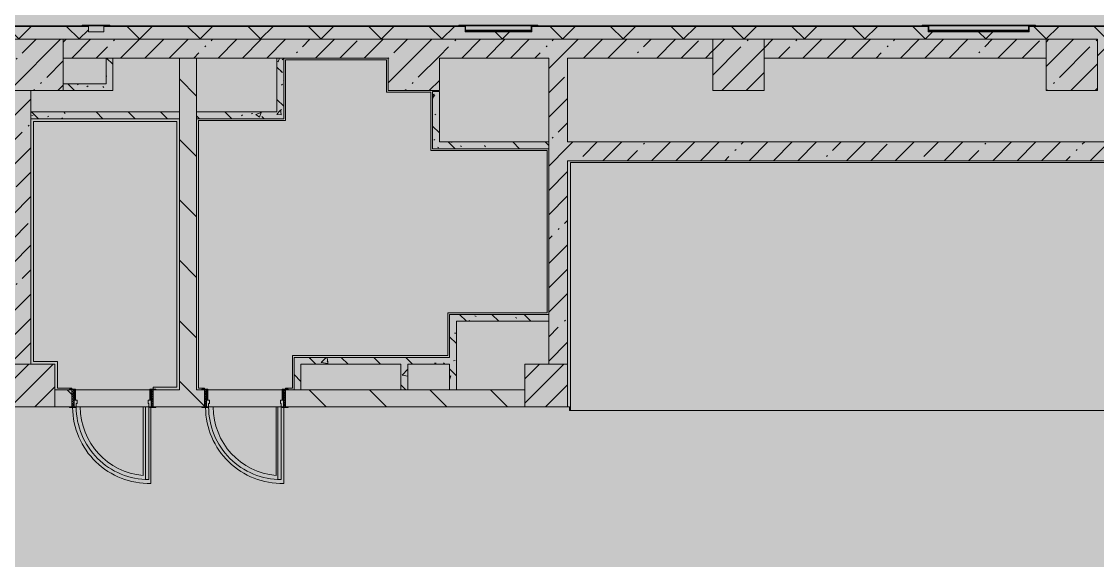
# Model space of a CAD drawing. Header units: millimetres. Extents: x -5426 to 189269, y -8553 to 29000.
# Drawn here: x 76080 to 88669, y 9105 to 15407 of the extents above; entities that cross this region are included whole.
import ezdxf

# ---------------------------------------------------------------- set-up
doc = ezdxf.new("R2010")
doc.units = ezdxf.units.MM
for name, color, linetype, lineweight in [('A-DETL-18', 7, 'Continuous', 5), ('A-WALL-5', 7, 'Continuous', 5), ('I-WALL-20', 7, 'Continuous', 5), ('S-COLS-2', 7, 'Continuous', 5)]:
    doc.layers.add(name, color=color, linetype=linetype, lineweight=lineweight)
doc.layers.add('A-DETL-GENF-3', color=7, linetype='Continuous', lineweight=9, true_color=0xc0c0c0, transparency=0.4)
for name, color, linetype, lineweight, true_color in [('A-DOOR-2', 7, 'Continuous', 5, 0xaaaaaa), ('A-DOOR-3', 7, 'Continuous', 5, 0xe2e2e2), ('A-DOOR-4', 7, 'Continuous', 5, 0xb7b7b7), ('A-DOOR-FRAM-2', 7, 'Continuous', 5, 0xe2e2e2), ('A-DOOR-FRAM-3', 7, 'Continuous', 5, 0xaaaaaa), ('A-DOOR-FRAM-4', 7, 'Continuous', 5, 0xb7b7b7), ('A-FLOR-1', 7, 'Continuous', 5, 0xb7b7b7), ('A-GENM-1', 7, 'Continuous', 5, 0x737373), ('A-GENM-2', 7, 'Continuous', 5, 0xa1a1a1), ('A-WALL-6', 7, 'Continuous', 5, 0x737373), ('A-WALL-7', 7, 'Continuous', 9, 0x737373), ('A-WALL-8', 7, 'Continuous', 5, 0xa1a1a1), ('I-WALL-21', 7, 'Continuous', 5, 0x737373), ('I-WALL-22', 7, 'Continuous', 5, 0x787878), ('S-COLS-1', 7, 'Continuous', 5, 0x737373)]:
    doc.layers.add(name, color=color, linetype=linetype, lineweight=lineweight, true_color=true_color)
pattern_1 = [(135, (62258.8, 0), (-353.553, -353.553), [])]
pattern_2 = [(135, (1826.41, 164.685), (-14.14214, -14.14214), []), (225, (1826.41, 164.685), (14.14214, -14.14214), [])]
pattern_3 = [(45, (-296.384, 164.685), (-14.1421, 14.1421), []), (135, (-296.384, 164.685), (-14.1421, -14.1421), [])]
pattern_4 = [(45, (62258.82, 0), (-285.123, 285.123), []), (45, (62543.95, 0), (-285.123, 285.123), [504.031, -100.806, 16.764, -84.042])]
pattern_5 = [(135, (62258.8, 0), (-377.171, -377.171), [533.4, -88.9, 17.78, -88.9]), (135, (62258.8, 376.94), (-377.171, -377.171), []), (50, (62258.8, 0), (637.645, -55.787), [66.675, -733.425]), (355, (62258.8, 0), (-123.35, 668.7), [53.34, -586.74]), (100.451, (62311.96, -4.65), (514.299, 612.908), [56.665, -623.315]), (46.184, (62258.8, 177.8), (948.776, -147.15), [100.012, -1100.137]), (96.636, (62337.9, 165.5), (830.91, 865.997), [84.998, -934.973]), (351.184, (62258.8, 177.8), (830.918, 865.99), [80.01, -880.11]), (21, (62347.7, 133.35), (530.651, -357.928), [66.675, -733.425]), (326, (62347.7, 133.35), (216.308, 644.658), [53.34, -586.74]), (71.451, (62391.94, 103.5), (746.96, 286.724), [56.665, -623.315]), (37.5, (62258.82, 0), (10.8105, 295.9426), [16.764, -562.864, 16.764, -578.866, -588.962]), (37.5, (62258.82, 0), (10.8105, 295.9426), [-1175.258, 16.764, -572.198]), (7.5, (62258.82, 0), (233.869, 350.6318), [16.764, -322.834, 16.764, -549.529, -224.472]), (7.5, (62258.82, 0), (233.869, 350.6318), [-905.891, 16.764, -207.708]), (327.5, (62060.58, 0), (474.5678, -20.0513), [16.764, -205.486, 16.764, -676.656, -920.115]), (327.5, (62060.58, 0), (474.5678, -20.0513), [-915.67, 16.764, -903.351]), (317.5, (61971.68, 0), (518.452, 88.9934), [16.764, -272.161, 16.764, -443.738, -653.415]), (317.5, (61971.68, 0), (518.452, 88.9934), [-749.427, 16.764, -636.651])]

# ---------------------------------------------------------------- blocks, each defined once
blk = doc.blocks.new('BSC_Колонна _Прямоугольная - 600х600-V78-3_4_1_птичка')
at = {"layer": 'S-COLS-2'}
h = blk.add_hatch(dxfattribs=at)
h.set_pattern_fill('FP_62', color=256, style=0, pattern_type=2)
h.set_pattern_definition([(45, (-14010, -14900), (-285.123, 285.123), []), (45, (-13724.88, -14900), (-285.123, 285.123), [504.031, -100.806, 16.764, -84.042])])
h.paths.add_polyline_path([(-22, -300), (300, -300), (300, 300), (-300, 300), (-300, -300)])
at = {"layer": 'S-COLS-1'}
for p, q in [((300, 300), (-300, 300)), ((-300, 300), (-300, -300)), ((300, -300), (300, 300)), ((-300, -300), (300, -300))]:
    blk.add_line(p, q, dxfattribs=at)
blk = doc.blocks.new('BSC_Колонна _Прямоугольная - 600х600-V80-3_4_1_птичка')
at = {"layer": 'S-COLS-2'}
h = blk.add_hatch(dxfattribs=at)
h.set_pattern_fill('FP_64', color=256, style=0, pattern_type=2)
h.set_pattern_definition([(45, (-26110, -14900), (-285.123, 285.123), []), (45, (-25824.88, -14900), (-285.123, 285.123), [504.031, -100.806, 16.764, -84.042])])
h.paths.add_polyline_path([(-300, -300), (300, -300), (300, 300), (-300, 300), (-300, -208)])
at = {"layer": 'S-COLS-1'}
for p, q in [((300, 300), (-300, 300)), ((-300, 300), (-300, -300)), ((300, -300), (300, 300)), ((-300, -300), (300, -300))]:
    blk.add_line(p, q, dxfattribs=at)
blk = doc.blocks.new('110_Дверь_СКБ_1Ст_Внутренняя1 - Д-7_п__950x2100h_Туалет EW30-32897972-3_4_1_птичка')
at = {"layer": 'A-DOOR-2'}
h = blk.add_hatch(dxfattribs=at)
h.set_pattern_fill('FP_17', color=256, style=0, pattern_type=2)
h.set_pattern_definition(pattern_2)
h.paths.add_polyline_path([(487.5, 100), (462.5, 100), (462.5, -100), (487.5, -100)])
at = {"layer": 'A-DOOR-3'}
h = blk.add_hatch(color=256, dxfattribs=at)
h.paths.add_polyline_path([(437.5, 100), (437.5, 60), (427.5, 60), (427.5, 20), (462.5, 20), (462.5, 100)])
h.paths.add_polyline_path([(-412.5, 100), (-437.5, 100), (-437.5, 20), (-402.5, 20), (-402.5, 60), (-412.5, 60)])
at = {"layer": 'A-DOOR-FRAM-2'}
for points in [[(-412.5, 950), (-412.5, 100), (-372.5, 100), (-372.5, 950)], [(-492.5, 108), (-492.5, 100), (-422.5, 100), (-422.5, 108)], [(-422.5, 20), (-437.5, 20), (-437.5, -100), (-422.5, -100)], [(517.5, 108), (447.5, 108), (447.5, 100), (517.5, 100)], [(462.5, 20), (447.5, 20), (447.5, -100), (462.5, -100)], [(-492.5, -100), (-492.5, -108), (-422.5, -108), (-422.5, -100)], [(447.5, -100), (447.5, -108), (517.5, -108), (517.5, -100)]]:
    blk.add_hatch(color=256, dxfattribs=at).paths.add_polyline_path(points)
at = {"layer": 'A-DOOR-FRAM-3'}
h = blk.add_hatch(dxfattribs=at)
h.set_pattern_fill('FP_18', color=256, style=0, pattern_type=2)
h.set_pattern_definition(pattern_3)
h.paths.add_polyline_path([(-437.5, 100), (-462.5, 100), (-462.5, -100), (-437.5, -100)])
at = {"layer": 'A-DOOR-4'}
for p, q in [((-412.5, 950), (-412.5, 100)), ((-372.5, 950), (-412.5, 950)), ((-372.5, 100), (-372.5, 950)), ((-412.5, 100), (-372.5, 100))]:
    blk.add_line(p, q, dxfattribs=at)
blk.add_arc((-412.5, 100), 850, 360, 90, dxfattribs=at)
at = {"layer": 'A-DOOR-FRAM-4'}
for p, q in [((-422.5, 108), (-492.5, 108)), ((-492.5, 108), (-492.5, 100)), ((-492.5, 100), (-422.5, 100)), ((-437.5, 100), (-462.5, 100)), ((-462.5, 100), (-462.5, -100)), ((-412.5, 100), (-437.5, 100)), ((-437.5, 100), (-437.5, 20)), ((-437.5, -100), (-437.5, 100)), ((-422.5, 100), (-437.5, 100)), ((-437.5, 100), (-437.5, 99)), ((-437.5, 99), (-422.5, 99)), ((-437.5, 20), (-402.5, 20)), ((-422.5, 20), (-437.5, 20)), ((-437.5, 20), (-437.5, -100)), ((-422.5, 100), (-422.5, 108)), ((-422.5, 99), (-422.5, 100)), ((-422.5, -100), (-422.5, 20)), ((-412.5, 60), (-412.5, 100)), ((-402.5, 60), (-412.5, 60)), ((-402.5, 20), (-402.5, 60)), ((437.5, 60), (427.5, 60)), ((427.5, 60), (427.5, 20)), ((427.5, 20), (462.5, 20)), ((437.5, 100), (437.5, 60)), ((462.5, 100), (437.5, 100)), ((517.5, 108), (447.5, 108)), ((447.5, 108), (447.5, 100)), ((462.5, 100), (447.5, 100)), ((447.5, 100), (447.5, 99)), ((447.5, 100), (517.5, 100)), ((447.5, 99), (462.5, 99)), ((462.5, 20), (447.5, 20)), ((447.5, 20), (447.5, -100)), ((462.5, 20), (462.5, 100)), ((487.5, 100), (462.5, 100)), ((462.5, 100), (462.5, -100)), ((462.5, 99), (462.5, 100)), ((462.5, -100), (462.5, 20)), ((487.5, -100), (487.5, 100)), ((517.5, 100), (517.5, 108)), ((-422.5, -100), (-492.5, -100)), ((-492.5, -100), (-492.5, -108)), ((-492.5, -108), (-422.5, -108)), ((-462.5, -100), (-437.5, -100)), ((-437.5, -100), (-422.5, -100)), ((-422.5, -108), (-422.5, -100)), ((447.5, -100), (462.5, -100)), ((517.5, -100), (447.5, -100)), ((447.5, -100), (447.5, -108)), ((447.5, -108), (517.5, -108)), ((462.5, -100), (487.5, -100)), ((517.5, -108), (517.5, -100))]:
    blk.add_line(p, q, dxfattribs=at)
blk = doc.blocks.new('110_Дверь_СКБ_1Ст_Внутренняя1 - Д-7_п__950x2100h_Туалет-32491181-3_4_1_птичка')
at = {"layer": 'A-DOOR-2'}
h = blk.add_hatch(dxfattribs=at)
h.set_pattern_fill('FP_17', color=256, style=0, pattern_type=2)
h.set_pattern_definition(pattern_2)
h.paths.add_polyline_path([(487.5, 100), (462.5, 100), (462.5, -100), (487.5, -100)])
at = {"layer": 'A-DOOR-3'}
h = blk.add_hatch(color=256, dxfattribs=at)
h.paths.add_polyline_path([(437.5, 100), (437.5, 60), (427.5, 60), (427.5, 20), (462.5, 20), (462.5, 100)])
h.paths.add_polyline_path([(-412.5, 100), (-437.5, 100), (-437.5, 20), (-402.5, 20), (-402.5, 60), (-412.5, 60)])
at = {"layer": 'A-DOOR-FRAM-2'}
for points in [[(-412.5, 950), (-412.5, 100), (-372.5, 100), (-372.5, 950)], [(-492.5, 108), (-492.5, 100), (-422.5, 100), (-422.5, 108)], [(-422.5, 20), (-437.5, 20), (-437.5, -100), (-422.5, -100)], [(517.5, 108), (447.5, 108), (447.5, 100), (517.5, 100)], [(462.5, 20), (447.5, 20), (447.5, -100), (462.5, -100)], [(-492.5, -100), (-492.5, -108), (-422.5, -108), (-422.5, -100)], [(447.5, -100), (447.5, -108), (517.5, -108), (517.5, -100)]]:
    blk.add_hatch(color=256, dxfattribs=at).paths.add_polyline_path(points)
at = {"layer": 'A-DOOR-FRAM-3'}
h = blk.add_hatch(dxfattribs=at)
h.set_pattern_fill('FP_18', color=256, style=0, pattern_type=2)
h.set_pattern_definition(pattern_3)
h.paths.add_polyline_path([(-437.5, 100), (-462.5, 100), (-462.5, -100), (-437.5, -100)])
at = {"layer": 'A-DOOR-4'}
for p, q in [((-412.5, 950), (-412.5, 100)), ((-372.5, 950), (-412.5, 950)), ((-372.5, 100), (-372.5, 950)), ((-412.5, 100), (-372.5, 100))]:
    blk.add_line(p, q, dxfattribs=at)
blk.add_arc((-412.5, 100), 850, 360, 90, dxfattribs=at)
at = {"layer": 'A-DOOR-FRAM-4'}
for p, q in [((-422.5, 108), (-492.5, 108)), ((-492.5, 108), (-492.5, 100)), ((-492.5, 100), (-422.5, 100)), ((-437.5, 100), (-462.5, 100)), ((-462.5, 100), (-462.5, -100)), ((-412.5, 100), (-437.5, 100)), ((-437.5, 100), (-437.5, 20)), ((-437.5, -100), (-437.5, 100)), ((-422.5, 100), (-437.5, 100)), ((-437.5, 100), (-437.5, 99)), ((-437.5, 99), (-422.5, 99)), ((-437.5, 20), (-402.5, 20)), ((-422.5, 20), (-437.5, 20)), ((-437.5, 20), (-437.5, -100)), ((-422.5, 100), (-422.5, 108)), ((-422.5, 99), (-422.5, 100)), ((-422.5, -100), (-422.5, 20)), ((-412.5, 60), (-412.5, 100)), ((-402.5, 60), (-412.5, 60)), ((-402.5, 20), (-402.5, 60)), ((437.5, 60), (427.5, 60)), ((427.5, 60), (427.5, 20)), ((427.5, 20), (462.5, 20)), ((437.5, 100), (437.5, 60)), ((462.5, 100), (437.5, 100)), ((517.5, 108), (447.5, 108)), ((447.5, 108), (447.5, 100)), ((462.5, 100), (447.5, 100)), ((447.5, 100), (447.5, 99)), ((447.5, 100), (517.5, 100)), ((447.5, 99), (462.5, 99)), ((462.5, 20), (447.5, 20)), ((447.5, 20), (447.5, -100)), ((462.5, 20), (462.5, 100)), ((487.5, 100), (462.5, 100)), ((462.5, 100), (462.5, -100)), ((462.5, 99), (462.5, 100)), ((462.5, -100), (462.5, 20)), ((487.5, -100), (487.5, 100)), ((517.5, 100), (517.5, 108)), ((-422.5, -100), (-492.5, -100)), ((-492.5, -100), (-492.5, -108)), ((-492.5, -108), (-422.5, -108)), ((-462.5, -100), (-437.5, -100)), ((-437.5, -100), (-422.5, -100)), ((-422.5, -108), (-422.5, -100)), ((447.5, -100), (462.5, -100)), ((517.5, -100), (447.5, -100)), ((447.5, -100), (447.5, -108)), ((447.5, -108), (517.5, -108)), ((462.5, -100), (487.5, -100)), ((517.5, -108), (517.5, -100))]:
    blk.add_line(p, q, dxfattribs=at)
blk = doc.blocks.new('BSC_Колонна _Прямоугольная - 500х500-V116-3_4_1_птичка')
at = {"layer": 'S-COLS-2'}
h = blk.add_hatch(dxfattribs=at)
h.set_pattern_fill('FP_101', color=256, style=0, pattern_type=2)
h.set_pattern_definition([(45, (-19960, -11150), (-285.123, 285.123), []), (45, (-19674.88, -11150), (-285.123, 285.123), [504.031, -100.806, 16.764, -84.042])])
h.paths.add_polyline_path([(-250, -250), (250, -250), (250, 250), (-250, 250), (-250, 71)])
at = {"layer": 'S-COLS-1'}
for p, q in [((250, 250), (-250, 250)), ((-250, 250), (-250, -250)), ((250, -250), (250, 250)), ((-250, -250), (250, -250))]:
    blk.add_line(p, q, dxfattribs=at)
blk = doc.blocks.new('BSC_Колонна _Прямоугольная - 500х500-V154-3_4_1_птичка')
at = {"layer": 'S-COLS-2'}
h = blk.add_hatch(dxfattribs=at)
h.set_pattern_fill('FP_122', color=256, style=0, pattern_type=2)
h.set_pattern_definition([(45, (-13960, -11150), (-285.123, 285.123), []), (45, (-13674.88, -11150), (-285.123, 285.123), [504.031, -100.806, 16.764, -84.042])])
h.paths.add_polyline_path([(-250, -250), (250, -250), (250, 250), (-250, 250), (-250, 71)])
at = {"layer": 'S-COLS-1'}
for p, q in [((250, 250), (-250, 250)), ((-250, 250), (-250, -250)), ((250, -250), (250, 250)), ((-250, -250), (250, -250))]:
    blk.add_line(p, q, dxfattribs=at)
blk = doc.blocks.new('BSC_Колонна _Прямоугольная - 600х600-V155-3_4_1_птичка')
at = {"layer": 'S-COLS-2'}
h = blk.add_hatch(dxfattribs=at)
h.set_pattern_fill('FP_123', color=256, style=0, pattern_type=2)
h.set_pattern_definition([(45, (-22210, -14900), (-285.123, 285.123), []), (45, (-21924.88, -14900), (-285.123, 285.123), [504.031, -100.806, 16.764, -84.042])])
h.paths.add_polyline_path([(-300, -300), (300, -300), (300, 300), (-300, 300)])
at = {"layer": 'S-COLS-1'}
for p, q in [((300, 300), (-300, 300)), ((-300, 300), (-300, -300)), ((300, -300), (300, 300)), ((-300, -300), (300, -300))]:
    blk.add_line(p, q, dxfattribs=at)
blk = doc.blocks.new('Полоса с поворотом - Полоса с поворотом-23831239-3_4_1_птичка')
at = {"layer": 'A-GENM-1'}
for p, q in [((24437, 15363), (25603, 15363)), ((25603, 15306), (24437, 15306)), ((24437, 15298), (25603, 15298))]:
    blk.add_line(p, q, dxfattribs=at)
blk = doc.blocks.new('Уголок вложенный - Уголок вложенный-23831105-3_4_1_птичка')
at = {"layer": 'A-GENM-1'}
for p, q in [((29164, 15365), (29244, 15365)), ((29164, 15361), (29164, 15365)), ((29244, 15365), (29244, 15285)), ((29237, 15288), (29237, 15349)), ((29244, 15285), (29240, 15285))]:
    blk.add_line(p, q, dxfattribs=at)
at = {"layer": 'A-GENM-1', "flags": 128}
for points in [[(29167, 15358), (29166, 15358), (29166, 15358), (29165, 15359), (29165, 15359), (29164, 15360), (29164, 15360), (29164, 15361)], [(29237, 15349), (29237, 15351), (29236, 15353), (29235, 15355), (29234, 15356), (29232, 15357), (29230, 15358), (29228, 15358)], [(29240, 15285), (29239, 15285), (29239, 15285), (29238, 15286), (29238, 15286), (29237, 15287), (29237, 15287), (29237, 15288)]]:
    blk.add_lwpolyline(points, dxfattribs=at)
at = {"layer": 'A-GENM-2'}
blk.add_line((29228, 15358), (29167, 15358), dxfattribs=at)
blk = doc.blocks.new('Уголок вложенный - Уголок вложенный-V171-3_4_1_птичка')
at = {"layer": 'A-GENM-1'}
for p, q in [((30010, 15365), (30090, 15365)), ((30010, 15285), (30010, 15365)), ((30090, 15365), (30090, 15361)), ((30014, 15285), (30010, 15285)), ((30017, 15349), (30017, 15288))]:
    blk.add_line(p, q, dxfattribs=at)
at = {"layer": 'A-GENM-1', "flags": 128}
for points in [[(30090, 15361), (30090, 15360), (30090, 15360), (30089, 15359), (30089, 15359), (30088, 15358), (30088, 15358), (30087, 15358)], [(30017, 15288), (30017, 15287), (30017, 15287), (30016, 15286), (30016, 15286), (30015, 15285), (30015, 15285), (30014, 15285)], [(30026, 15358), (30024, 15358), (30022, 15357), (30020, 15356), (30019, 15355), (30018, 15353), (30017, 15351), (30017, 15349)]]:
    blk.add_lwpolyline(points, dxfattribs=at)
at = {"layer": 'A-GENM-2'}
blk.add_line((30087, 15358), (30026, 15358), dxfattribs=at)
blk = doc.blocks.new('Уголок вложенный - Уголок вложенный-23831240-3_4_1_птичка')
at = {"layer": 'A-GENM-1'}
for p, q in [((24437, 15365), (25603, 15365)), ((25603, 15285), (24437, 15285))]:
    blk.add_line(p, q, dxfattribs=at)
at = {"layer": 'A-GENM-1', "flags": 128}
for points in [[(24430, 15349), (24430, 15351), (24429, 15353), (24428, 15355), (24427, 15356), (24425, 15357), (24423, 15358), (24421, 15358)], [(25619, 15358), (25617, 15358), (25615, 15357), (25614, 15356), (25612, 15355), (25611, 15353), (25610, 15351), (25610, 15349)]]:
    blk.add_lwpolyline(points, dxfattribs=at)
blk = doc.blocks.new('Полоса с поворотом - Полоса с поворотом-23831104-3_4_1_птичка')
at = {"layer": 'A-GENM-1'}
for p, q in [((19017, 15363), (19783, 15363)), ((19783, 15306), (19017, 15306)), ((19017, 15298), (19783, 15298))]:
    blk.add_line(p, q, dxfattribs=at)
blk = doc.blocks.new('Уголок вложенный - Уголок вложенный-V172-3_4_1_птичка')
at = {"layer": 'A-GENM-1'}
for p, q in [((29244, 15365), (30010, 15365)), ((30010, 15285), (29244, 15285))]:
    blk.add_line(p, q, dxfattribs=at)
at = {"layer": 'A-GENM-1', "flags": 128}
for points in [[(29237, 15349), (29237, 15351), (29236, 15353), (29235, 15355), (29234, 15356), (29232, 15357), (29230, 15358), (29228, 15358)], [(30026, 15358), (30024, 15358), (30022, 15357), (30020, 15356), (30019, 15355), (30018, 15353), (30017, 15351), (30017, 15349)]]:
    blk.add_lwpolyline(points, dxfattribs=at)
blk = doc.blocks.new('Уголок вложенный - Уголок вложенный-23964580-3_4_1_птичка')
at = {"layer": 'A-GENM-1'}
for p, q in [((14530, 15361), (14530, 15365)), ((14603, 15288), (14603, 15349)), ((14610, 15285), (14606, 15285))]:
    blk.add_line(p, q, dxfattribs=at)
at = {"layer": 'A-GENM-1', "flags": 128}
for points in [[(14533, 15358), (14532, 15358), (14532, 15358), (14531, 15359), (14531, 15359), (14530, 15360), (14530, 15360), (14530, 15361)], [(14603, 15349), (14603, 15351), (14602, 15353), (14601, 15355), (14600, 15356), (14598, 15357), (14596, 15358), (14594, 15358)], [(14606, 15285), (14605, 15285), (14605, 15285), (14604, 15286), (14604, 15286), (14603, 15287), (14603, 15287), (14603, 15288)]]:
    blk.add_lwpolyline(points, dxfattribs=at)
at = {"layer": 'A-GENM-2'}
blk.add_line((14594, 15358), (14533, 15358), dxfattribs=at)
blk = doc.blocks.new('Уголок вложенный - Уголок вложенный-V180-3_4_1_птичка')
at = {"layer": 'A-GENM-1'}
for p, q in [((14856, 15365), (14856, 15361)), ((14780, 15285), (14776, 15285)), ((14783, 15349), (14783, 15288))]:
    blk.add_line(p, q, dxfattribs=at)
at = {"layer": 'A-GENM-1', "flags": 128}
for points in [[(14856, 15361), (14856, 15360), (14856, 15360), (14855, 15359), (14855, 15359), (14854, 15358), (14854, 15358), (14853, 15358)], [(14783, 15288), (14783, 15287), (14783, 15287), (14782, 15286), (14782, 15286), (14781, 15285), (14781, 15285), (14780, 15285)], [(14792, 15358), (14790, 15358), (14788, 15357), (14786, 15356), (14785, 15355), (14784, 15353), (14783, 15351), (14783, 15349)]]:
    blk.add_lwpolyline(points, dxfattribs=at)
at = {"layer": 'A-GENM-2'}
blk.add_line((14853, 15358), (14792, 15358), dxfattribs=at)
blk = doc.blocks.new('Уголок вложенный - Уголок вложенный-V181-3_4_1_птичка')
at = {"layer": 'A-GENM-1'}
blk.add_line((14776, 15285), (14610, 15285), dxfattribs=at)
at = {"layer": 'A-GENM-1', "flags": 128}
for points in [[(14598, 15357), (14596, 15358), (14594, 15358)], [(14792, 15358), (14790, 15358), (14788, 15357)]]:
    blk.add_lwpolyline(points, dxfattribs=at)
blk = doc.blocks.new('Уголок вложенный - Уголок вложенный-V182-3_4_1_птичка')
at = {"layer": 'A-GENM-1'}
for p, q in [((14530, 15365), (14856, 15365)), ((14530, 15365), (14530, 15361)), ((14856, 15361), (14856, 15365)), ((14603, 15349), (14603, 15288)), ((14606, 15285), (14780, 15285)), ((14783, 15288), (14783, 15349))]:
    blk.add_line(p, q, dxfattribs=at)
at = {"layer": 'A-GENM-1', "flags": 128}
for points in [[(14530, 15361), (14530, 15360), (14530, 15360), (14531, 15359), (14531, 15359), (14532, 15358), (14532, 15358), (14533, 15358)], [(14853, 15358), (14854, 15358), (14854, 15358), (14855, 15359), (14855, 15359), (14856, 15360), (14856, 15360), (14856, 15361)], [(14594, 15358), (14596, 15358), (14598, 15357), (14600, 15356), (14601, 15355), (14602, 15353), (14603, 15351), (14603, 15349)], [(14603, 15288), (14603, 15287), (14603, 15287), (14604, 15286), (14604, 15286), (14605, 15285), (14605, 15285), (14606, 15285)], [(14780, 15285), (14781, 15285), (14781, 15285), (14782, 15286), (14782, 15286), (14783, 15287), (14783, 15287), (14783, 15288)], [(14783, 15349), (14783, 15351), (14784, 15353), (14785, 15355), (14786, 15356), (14788, 15357), (14790, 15358), (14792, 15358)]]:
    blk.add_lwpolyline(points, dxfattribs=at)
at = {"layer": 'A-GENM-2'}
blk.add_line((14533, 15358), (14853, 15358), dxfattribs=at)

msp = doc.modelspace()

# ---------------------------------------------------------------- hatches: boundary and pattern name
at = {"layer": 'A-DETL-GENF-3'}
for points in [[(61331.1, 14774.9), (61990.8, 14774.9), (61990.8, 15358), (101018.8, 15358), (101018.8, 23888.3), (96186.9, 23888.3), (96186.9, 27398.1), (59849.8, 27398.1), (59849.8, 14774.9), (60865, 14774.9)], [(98619.2, -258), (100568.8, -258), (100568.8, 15358), (61990.8, 15358), (61990.8, -258), (97687, -258)]]:
    msp.add_hatch(color=256, dxfattribs=at).paths.add_polyline_path(points)
at = {"layer": 'A-WALL-5'}
h = msp.add_hatch(dxfattribs=at)
h.set_pattern_fill('FP_70', color=256, style=0, pattern_type=2)
h.set_pattern_definition([(45, (62258.8, 0), (-353.5534, 353.5534), []), (135, (62258.8, 0), (-353.5534, -353.5534), [])])
h.paths.add_polyline_path([(89297.2, 15200), (94368.8, 15200), (94368.8, 15350), (92275.8, 15349), (92275.8, 15288), (92268.8, 15285), (91495.8, 15288), (91495.8, 15350), (87869.1, 15349), (87869.1, 15288), (87862.1, 15285), (86689.1, 15288), (86689.1, 15350), (82048.8, 15349), (82048.8, 15288), (82041.8, 15285), (81268.8, 15288), (81268.8, 15350), (77041.8, 15349), (77041.8, 15288), (77034.8, 15285), (76861.8, 15288), (76861.6, 15350), (75118.8, 15350), (75118.8, 15200), (88668.8, 15200)])
h.paths.add_polyline_path([(100568.8, 15200), (100568.8, 15350), (100068.8, 15350), (100068.8, 15200), (100483.6, 15200)])
h.paths.add_polyline_path([(96918.8, 15200), (97668.8, 15200), (97668.8, 15350), (96918.8, 15350)])
h.paths.add_polyline_path([(95868.8, 15200), (96018.8, 15200), (96018.8, 15350), (95868.8, 15350), (95868.8, 15270.2)])
h.paths.add_polyline_path([(71418.8, 15200), (72018.8, 15200), (72018.8, 15350), (71418.8, 15350)])
h.paths.add_polyline_path([(68788.7, 15200), (69018.8, 15200), (69018.8, 15350), (62298.8, 15350), (62298.8, 15293), (62148.8, 15293), (62148.8, 15200), (68418.8, 15200)])
h.paths.add_polyline_path([(70518.8, 15200), (70518.8, 15350), (69918.8, 15350), (69918.8, 15200)])
h.paths.add_polyline_path([(95268.8, 15200), (95498.8, 15200), (95493.8, 15350), (95268.8, 15350), (95268.8, 15270.2)])
at = {"layer": 'I-WALL-20'}
h = msp.add_hatch(dxfattribs=at)
h.set_pattern_fill('FP_66', color=256, style=0, pattern_type=2)
h.set_pattern_definition(pattern_4)
h.paths.add_polyline_path([(94368.8, 14980), (94368.8, 15200), (92868.8, 15200), (92868.8, 14980), (94020, 14980)])
h.paths.add_polyline_path([(77068.8, 14980), (80369.1, 14980), (80369.1, 15200), (76568.8, 15200), (76568.8, 14980)])
h.paths.add_polyline_path([(92268.8, 14980), (92268.8, 15200), (88668.8, 15200), (88668.8, 14980), (92093.8, 14980)])
h.paths.add_polyline_path([(88068.8, 14980), (88068.8, 15200), (84768.8, 15200), (84768.8, 14980), (87432.8, 14980)])
h.paths.add_polyline_path([(80969.1, 14980), (84168.8, 14980), (84168.8, 15200), (80969.1, 15200)])
h = msp.add_hatch(dxfattribs=at)
h.set_pattern_fill('FP_69', color=256, style=0, pattern_type=2)
h.set_pattern_definition(pattern_1)
h.paths.add_polyline_path([(78110.7, 11100), (78128.8, 11100), (78128.8, 14980), (77928.8, 14980), (77928.8, 11100)])
h = msp.add_hatch(dxfattribs=at)
h.set_pattern_fill('FP_66', color=256, style=0, pattern_type=2)
h.set_pattern_definition(pattern_4)
h.paths.add_polyline_path([(82468.8, 11400), (82468.8, 14980), (82248.8, 14980), (82248.8, 11400)])
h = msp.add_hatch(dxfattribs=at)
h.set_pattern_fill('FP_66', color=256, style=0, pattern_type=2)
h.set_pattern_definition(pattern_4)
h.paths.add_polyline_path([(75969.8, 11400), (76189.8, 11400), (76189.8, 14600), (75969.8, 14600), (75969.8, 11900)])
h = msp.add_hatch(dxfattribs=at)
h.set_pattern_fill('FP_66', color=256, style=0, pattern_type=2)
h.set_pattern_definition(pattern_4)
h.paths.add_polyline_path([(93268.8, 13780), (93268.8, 14000), (82468.8, 14000), (82468.8, 13780), (93026, 13780)])
h = msp.add_hatch(dxfattribs=at)
h.set_pattern_fill('FP_69', color=256, style=0, pattern_type=2)
h.set_pattern_definition(pattern_1)
h.paths.add_polyline_path([(81968.8, 10900), (81968.8, 11100), (79168.8, 11100), (79168.8, 10900), (81839.6, 10900)])
h.paths.add_polyline_path([(78218.8, 10900), (78218.8, 11100), (77619.8, 11100), (77619.8, 10900), (78188.8, 10900)])
h.paths.add_polyline_path([(76639.8, 10900), (76669.8, 10900), (76669.8, 11100), (76468.8, 11100), (76468.8, 10900)])
at = {"layer": 'I-WALL-22'}
h = msp.add_hatch(dxfattribs=at)
h.set_pattern_fill('FP_74', color=256, style=0, pattern_type=2)
h.set_pattern_definition(pattern_5)
h.paths.add_polyline_path([(77148.8, 14680), (77148.8, 14980), (77068.8, 14980), (77068.8, 14680)])
h = msp.add_hatch(dxfattribs=at)
h.set_pattern_fill('FP_74', color=256, style=0, pattern_type=2)
h.set_pattern_definition(pattern_5)
h.paths.add_polyline_path([(79148.8, 14350), (79148.8, 14980), (79068.8, 14980), (79068.8, 14350)])
h = msp.add_hatch(dxfattribs=at)
h.set_pattern_fill('FP_74', color=256, style=0, pattern_type=2)
h.set_pattern_definition(pattern_5)
h.paths.add_polyline_path([(76568.8, 14600), (77148.8, 14600), (77148.8, 14680), (76568.8, 14680)])
h = msp.add_hatch(dxfattribs=at)
h.set_pattern_fill('FP_74', color=256, style=0, pattern_type=2)
h.set_pattern_definition(pattern_5)
h.paths.add_polyline_path([(80969.1, 13920), (80969.1, 14590), (80889.1, 14590), (80889.1, 13920)])
h = msp.add_hatch(dxfattribs=at)
h.set_pattern_fill('FP_74', color=256, style=0, pattern_type=2)
h.set_pattern_definition(pattern_5)
h.paths.add_polyline_path([(77928.8, 14270), (77928.8, 14350), (76189.8, 14350), (76189.8, 14270), (76246.3, 14270)])
h = msp.add_hatch(dxfattribs=at)
h.set_pattern_fill('FP_74', color=256, style=0, pattern_type=2)
h.set_pattern_definition(pattern_5)
h.paths.add_polyline_path([(78128.8, 14270), (79148.8, 14270), (79148.8, 14350), (78128.8, 14350)])
h = msp.add_hatch(dxfattribs=at)
h.set_pattern_fill('FP_74', color=256, style=0, pattern_type=2)
h.set_pattern_definition(pattern_5)
h.paths.add_polyline_path([(82248.8, 13920), (82248.8, 14000), (80969.1, 14000), (80969.1, 13920), (81839.6, 13920)])
h = msp.add_hatch(dxfattribs=at)
h.set_pattern_fill('FP_74', color=256, style=0, pattern_type=2)
h.set_pattern_definition(pattern_5)
h.paths.add_polyline_path([(81168.8, 11100), (81168.8, 11981.9), (81088.8, 11981.9), (81088.8, 11100)])
h = msp.add_hatch(dxfattribs=at)
h.set_pattern_fill('FP_74', color=256, style=0, pattern_type=2)
h.set_pattern_definition(pattern_5)
h.paths.add_polyline_path([(82248.8, 11901.9), (82248.8, 11981.9), (81168.8, 11981.9), (81168.8, 11901.9), (81839.6, 11901.9)])
h = msp.add_hatch(dxfattribs=at)
h.set_pattern_fill('FP_74', color=256, style=0, pattern_type=2)
h.set_pattern_definition(pattern_5)
h.paths.add_polyline_path([(79268.8, 11100), (79348.8, 11100), (79348.8, 11480), (79268.8, 11480), (79268.8, 11221)])
h = msp.add_hatch(dxfattribs=at)
h.set_pattern_fill('FP_74', color=256, style=0, pattern_type=2)
h.set_pattern_definition(pattern_5)
h.paths.add_polyline_path([(80598.8, 11400), (81088.8, 11400), (81088.8, 11480), (79348.8, 11480), (79348.8, 11400), (80518.8, 11400)])
h = msp.add_hatch(dxfattribs=at)
h.set_pattern_fill('FP_74', color=256, style=0, pattern_type=2)
h.set_pattern_definition(pattern_5)
h.paths.add_polyline_path([(80598.8, 11100), (80598.8, 11400), (80518.8, 11400), (80518.8, 11100)])
at = {"layer": 'S-COLS-2'}
h = msp.add_hatch(dxfattribs=at)
h.set_pattern_fill('FP_66', color=256, style=0, pattern_type=2)
h.set_pattern_definition(pattern_4)
h.paths.add_polyline_path([(80969.1, 14600), (80969.1, 15200), (80369.1, 15200), (80369.1, 14600)])

# ---------------------------------------------------------------- linework, layer by layer
at = {"layer": 'A-DETL-18'}
msp.add_line((61990.8, 15358), (100568.8, 15358), dxfattribs=at)
at = {"layer": 'A-FLOR-1'}
for p, q in [((80349.1, 14960), (79168.8, 14960)), ((79168.8, 14960), (79168.8, 14250)), ((80349.1, 14580), (80349.1, 14960)), ((80869.1, 14580), (80349.1, 14580)), ((80869.1, 13900), (80869.1, 14580)), ((77897.8, 14239), (76220.8, 14239)), ((76220.8, 14239), (76220.8, 11431)), ((77897.8, 11131), (77897.8, 14239)), ((79168.8, 14250), (78148.8, 14250)), ((78148.8, 14250), (78148.8, 11120)), ((82228.8, 13900), (80869.1, 13900)), ((82228.8, 12000), (82228.8, 13900)), ((94041, 13759), (82501, 13759)), ((82501, 13759), (82501, 10859)), ((81068.8, 11500), (81068.8, 12000)), ((81068.8, 12000), (82228.8, 12000)), ((79248.8, 11120), (79248.8, 11500)), ((79248.8, 11500), (81068.8, 11500)), ((76220.8, 11431), (76499.8, 11431)), ((76499.8, 11431), (76499.8, 11120)), ((76499.8, 11120), (76669.8, 11120)), ((76669.8, 11120), (76669.8, 11108)), ((77619.8, 11108), (77619.8, 11131)), ((77619.8, 11131), (77897.8, 11131)), ((78148.8, 11120), (78218.8, 11120)), ((78218.8, 11120), (78218.8, 11108)), ((79168.8, 11108), (79168.8, 11120)), ((79168.8, 11120), (79248.8, 11120)), ((76767.8, 10899.9), (76709.8, 10899.9)), ((76719.8, 10901.4), (77569.8, 10901.4)), ((77529.8, 10899.9), (77502.8, 10899.9)), ((77502.8, 10899.9), (77502.8, 10097.9)), ((77579.8, 10899.9), (77569.8, 10899.9)), ((77592.8, 10005.1), (77592.8, 10892)), ((78322.8, 10899.9), (78258.8, 10899.9)), ((78268.8, 10900), (79078.8, 10900)), ((79078.8, 10899.9), (79057.8, 10899.9)), ((79057.8, 10899.9), (79057.8, 10097.9)), ((79128.8, 10899.9), (79118.8, 10899.9)), ((79147.8, 10005.1), (79147.8, 10892)), ((82489.8, 10900), (82468.8, 10900)), ((82489.8, 10859), (82489.8, 10900)), ((82489.8, 10859), (94041, 10859))]:
    msp.add_line(p, q, dxfattribs=at)
for centre, radius, start, end in [((77572.8, 10899.9), 895, 180.50534, 271.28046), ((77572.8, 10899.9), 805, 180, 265.01146), ((79127.8, 10899.9), 895, 180.50534, 271.28046), ((79127.8, 10899.9), 805, 180, 265.01146)]:
    msp.add_arc(centre, radius, start, end, dxfattribs=at)
at = {"layer": 'A-WALL-6'}
for p, q in [((76568.8, 15200), (84168.8, 15200)), ((84768.8, 15200), (88068.8, 15200))]:
    msp.add_line(p, q, dxfattribs=at)
at = {"layer": 'A-WALL-7'}
for p, q in [((76860.9, 15353), (75118.8, 15353)), ((76861.7, 15350), (75118.8, 15350)), ((81269.3, 15350), (77041.9, 15350)), ((81270.6, 15353), (77042.8, 15353)), ((86690.8, 15353), (82047.1, 15353)), ((86689.5, 15350), (82048.4, 15350)), ((91497.6, 15353), (87867.3, 15353)), ((91496.3, 15350), (87868.6, 15350)), ((80369.1, 15200), (76568.8, 15200)), ((84168.8, 15200), (80969.1, 15200)), ((88068.8, 15200), (84768.8, 15200)), ((77148.8, 14980), (77068.8, 14980)), ((78128.8, 14980), (77928.8, 14980)), ((79148.8, 14980), (79068.8, 14980)), ((76189.8, 14350), (76189.8, 14270)), ((77928.8, 14270), (77928.8, 14350)), ((78128.8, 14350), (78128.8, 14270)), ((82248.8, 13920), (82248.8, 14000)), ((82248.8, 11901.9), (82248.8, 11981.9)), ((79268.8, 11100), (79348.8, 11100)), ((80518.8, 11100), (80598.8, 11100)), ((81088.8, 11100), (81168.8, 11100))]:
    msp.add_line(p, q, dxfattribs=at)
at = {"layer": 'A-WALL-8'}
for p, q in [((76791.8, 15358), (62298.8, 15358)), ((76865.8, 15358), (76852.8, 15358)), ((77050.8, 15358), (77037.9, 15358)), ((81198.8, 15358), (77111.8, 15358)), ((81272.8, 15358), (81259.8, 15358)), ((82057.8, 15358), (82044.9, 15358)), ((86619.1, 15358), (82118.8, 15358)), ((86693, 15358), (86680.1, 15358)), ((87878.1, 15358), (87865.1, 15358)), ((91425.8, 15358), (87939.1, 15358))]:
    msp.add_line(p, q, dxfattribs=at)
at = {"layer": 'I-WALL-21'}
for p, q in [((76568.8, 14980), (77068.8, 14980)), ((77068.8, 14980), (77068.8, 14680)), ((77148.8, 14980), (77928.8, 14980)), ((77148.8, 14600), (77148.8, 14980)), ((77928.8, 14980), (77928.8, 14350)), ((78128.8, 14350), (78128.8, 14980)), ((78128.8, 14980), (79068.8, 14980)), ((79068.8, 14980), (79068.8, 14350)), ((79148.8, 14270), (79148.8, 14980)), ((79148.8, 14980), (80369.1, 14980)), ((80969.1, 14980), (82248.8, 14980)), ((82248.8, 14980), (82248.8, 14000)), ((82468.8, 14000), (82468.8, 14980)), ((82468.8, 14980), (84168.8, 14980)), ((84768.8, 14980), (88068.8, 14980)), ((77068.8, 14680), (76568.8, 14680)), ((76189.8, 14350), (76189.8, 14600)), ((76568.8, 14600), (77148.8, 14600)), ((80889.1, 14590), (80889.1, 13920)), ((80969.1, 14590), (80889.1, 14590)), ((80969.1, 14000), (80969.1, 14590)), ((77928.8, 14350), (76189.8, 14350)), ((76189.8, 14270), (77928.8, 14270)), ((76189.8, 11400), (76189.8, 14270)), ((77928.8, 14270), (77928.8, 11100)), ((79068.8, 14350), (78128.8, 14350)), ((78128.8, 11100), (78128.8, 14270)), ((78128.8, 14270), (79148.8, 14270)), ((82248.8, 14000), (80969.1, 14000)), ((93048.8, 14000), (82468.8, 14000)), ((80889.1, 13920), (82248.8, 13920)), ((82248.8, 13920), (82248.8, 11981.9)), ((82468.8, 11400), (82468.8, 13780)), ((82468.8, 13780), (94020, 13780)), ((81088.8, 11981.9), (81088.8, 11480)), ((82248.8, 11981.9), (81088.8, 11981.9)), ((81168.8, 11100), (81168.8, 11901.9)), ((81168.8, 11901.9), (82248.8, 11901.9)), ((82248.8, 11901.9), (82248.8, 11400)), ((79268.8, 11480), (79268.8, 11100)), ((81088.8, 11480), (79268.8, 11480)), ((79348.8, 11100), (79348.8, 11400)), ((79348.8, 11400), (80518.8, 11400)), ((80518.8, 11400), (80518.8, 11100)), ((80598.8, 11400), (81088.8, 11400)), ((80598.8, 11100), (80598.8, 11400)), ((81088.8, 11400), (81088.8, 11100)), ((76639.8, 11100), (76468.8, 11100)), ((76709.8, 11100), (77579.8, 11100)), ((77928.8, 11100), (77649.8, 11100)), ((78188.8, 11100), (78128.8, 11100)), ((78258.8, 11100), (79128.8, 11100)), ((79268.8, 11100), (79198.8, 11100)), ((80518.8, 11100), (79348.8, 11100)), ((81088.8, 11100), (80598.8, 11100)), ((81968.8, 11100), (81168.8, 11100)), ((76468.8, 10900), (76639.8, 10900)), ((77529.8, 10900), (76719.8, 10900)), ((77649.8, 10900), (78188.8, 10900)), ((79078.8, 10900), (78268.8, 10900)), ((79198.8, 10900), (81968.8, 10900))]:
    msp.add_line(p, q, dxfattribs=at)
at = {"layer": 'S-COLS-1'}
for p, q in [((80969.1, 15200), (80369.1, 15200)), ((80369.1, 14980), (80369.1, 14600)), ((80969.1, 14600), (80969.1, 14980)), ((80369.1, 14600), (80969.1, 14600))]:
    msp.add_line(p, q, dxfattribs=at)

# ---------------------------------------------------------------- block references
at = {"layer": 'A-DOOR-4', "rotation": 180}
for name, p in [('110_Дверь_СКБ_1Ст_Внутренняя1 - Д-7_п__950x2100h_Туалет-32491181-3_4_1_птичка', (77157.3, 11000)), ('110_Дверь_СКБ_1Ст_Внутренняя1 - Д-7_п__950x2100h_Туалет EW30-32897972-3_4_1_птичка', (78706.3, 11000))]:
    msp.add_blockref(name, p, dxfattribs=at)
at = {"layer": 'A-GENM-1'}
for name, p in [('Уголок вложенный - Уголок вложенный-23964580-3_4_1_птичка', (62258.8, 0)), ('Уголок вложенный - Уголок вложенный-V182-3_4_1_птичка', (62258.8, 0)), ('Уголок вложенный - Уголок вложенный-V180-3_4_1_птичка', (62258.8, 0)), ('Уголок вложенный - Уголок вложенный-23831105-3_4_1_птичка', (52031.8, 0)), ('Уголок вложенный - Уголок вложенный-V172-3_4_1_птичка', (52031.8, 0)), ('Полоса с поворотом - Полоса с поворотом-23831104-3_4_1_птичка', (62258.8, 0)), ('Уголок вложенный - Уголок вложенный-V171-3_4_1_птичка', (52031.8, 0)), ('Уголок вложенный - Уголок вложенный-23831105-3_4_1_птичка', (57452.1, 0)), ('Уголок вложенный - Уголок вложенный-23831240-3_4_1_птичка', (62258.8, 0)), ('Полоса с поворотом - Полоса с поворотом-23831239-3_4_1_птичка', (62258.8, 0)), ('Уголок вложенный - Уголок вложенный-V171-3_4_1_птичка', (57852.1, 0)), ('Уголок вложенный - Уголок вложенный-V181-3_4_1_птичка', (62258.8, 0))]:
    msp.add_blockref(name, p, dxfattribs=at)
at = {"layer": 'S-COLS-1'}
for name, p in [('BSC_Колонна _Прямоугольная - 600х600-V78-3_4_1_птичка', (76268.8, 14900)), ('BSC_Колонна _Прямоугольная - 600х600-V155-3_4_1_птичка', (84468.8, 14900)), ('BSC_Колонна _Прямоугольная - 600х600-V80-3_4_1_птичка', (88368.8, 14900)), ('BSC_Колонна _Прямоугольная - 500х500-V154-3_4_1_птичка', (76218.8, 11150)), ('BSC_Колонна _Прямоугольная - 500х500-V116-3_4_1_птичка', (82218.8, 11150))]:
    msp.add_blockref(name, p, dxfattribs=at)

doc.saveas('drawing.dxf')
